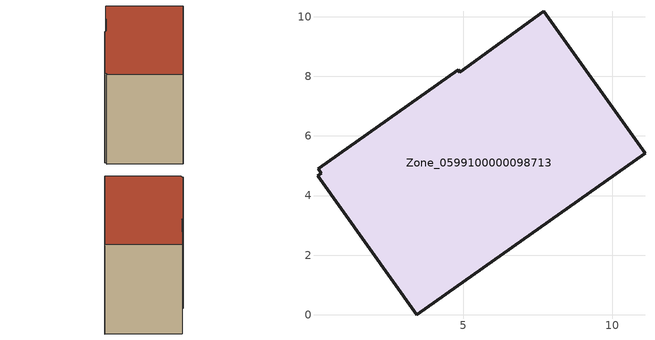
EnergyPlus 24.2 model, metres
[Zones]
Zone_0599100000098713
 floor ground (C_G): 4.82,8.22 4.87,8.14 7.69,10.18 11.09,5.42 3.43,0 0.1,4.67 0.22,4.75 0.12,4.89 z0
 wall outside (C_F): 11.09,5.42 7.69,10.18 4.87,8.14 4.82,8.22 0.12,4.89 0.22,4.75 0.1,4.67 3.43,0 11.09,5.42 z0:8.03
 roof outside (C_R): 4.87,8.14 4.82,8.22 0.12,4.89 0.22,4.75 0.1,4.67 3.43,0 11.09,5.42 7.69,10.18 z8.03
[BUILDING]
Pand.0599100000098713: North Axis=0; Terrain=City; Loads Convergence Tolerance Value=0.04; Temperature Convergence Tolerance Value=0.4; Solar Distribution=FullExterior; Maximum Number of Warmup Days=25; Minimum Number of Warmup Days=1
[Site:Location]
Rotterdam.The.Hague.AP_ZH_NLD Design_Conditions: Latitude=51.96; Longitude=4.45; Time Zone=1; Elevation=-4.5
[SITE:GROUNDTEMPERATURE:BUILDINGSURFACE]
18, 18, 18, 18, 18, 18, 18, 18, 18, 18, 18, 18
[MATERIAL] Thermal Absorptance=0.9; Solar Absorptance=0.7; Visible Absorptance=0.7
Name | Roughness | Thickness | Conductivity | Density | Specific Heat
G.TC.1975-1991 | MediumSmooth | 0.15 | 0.288461 | 540 | 1210
F.TC.1975-1991 | Rough | 0.3 | 0.230769 | 1920 | 840
R.TC.1975-1991 | MediumRough | 0.2 | 0.153846 | 1500 | 1000
[CONSTRUCTION]
C_G: G.TC.1975-1991
C_F: F.TC.1975-1991
C_R: R.TC.1975-1991
[ZONE]
Zone_0599100000098713: Type=1; Multiplier=1; Ceiling Height=Autocalculate; Volume=Autocalculate; Floor Area=autocalculate; Part of Total Floor Area=Yes
[ZONEINFILTRATION:DESIGNFLOWRATE]
Infil_Zone_0599100000098713: Zone or ZoneList or Space or SpaceList=Zone_0599100000098713; Schedule=AlwaysOn; Design Flow Rate Calculation Method=Flow/Area; Flow Rate per Floor Area=0.003; Constant Term Coefficient=1; Temperature Term Coefficient=0; Velocity Term Coefficient=0; Velocity Squared Term Coefficient=0
[HVACTEMPLATE:ZONE:IDEALLOADSAIRSYSTEM]
Zone_0599100000098713: Maximum Heating Supply Air Temperature=50; Minimum Cooling Supply Air Temperature=13; Maximum Heating Supply Air Humidity Ratio=0.0156; Minimum Cooling Supply Air Humidity Ratio=0.0077; Heating Limit=NoLimit; Cooling Limit=NoLimit; Dehumidification Control Type=ConstantSensibleHeatRatio; Cooling Sensible Heat Ratio=0.7; Dehumidification Setpoint=60; Humidification Control Type=None; Humidification Setpoint=30; Outdoor Air Method=None; Outdoor Air Flow Rate per Person=0.00944; Outdoor Air Flow Rate per Zone Floor Area=0; Outdoor Air Flow Rate per Zone=0; Demand Controlled Ventilation Type=None; Outdoor Air Economizer Type=NoEconomizer; Heat Recovery Type=None; Sensible Heat Recovery Effectiveness=0.7; Latent Heat Recovery Effectiveness=0.65
[ZONECONTROL:THERMOSTAT]
ThermostatControl_Zone_0599100000098713: Zone or ZoneList=Zone_0599100000098713; Control Type Schedule=DualSetpointControlType; Control 1=Thermostat_Zone_0599100000098713; Temperature Difference Between Cutout And Setpoint=0
[THERMOSTATSETPOINT:DUALSETPOINT]
Thermostat_Zone_0599100000098713: Heating Setpoint Temperature Schedule=HeatingSetpoint_Zone_0599100000098713; Cooling Setpoint Temperature Schedule=CoolingSetpoint_Zone_0599100000098713
[SCHEDULE:COMPACT]
HeatingSetpoint_Zone_0599100000098713: Through: 12/31, For: AllDays, Until: 24:00, 21
CoolingSetpoint_Zone_0599100000098713: Through: 12/31, For: AllDays, Until: 24:00, 24
DualSetpointControlType: Through: 12/31, For: AllDays, Until: 24:00, 4
AlwaysOn: Through: 12/31, For: AllDays, Until: 24:00, 1
